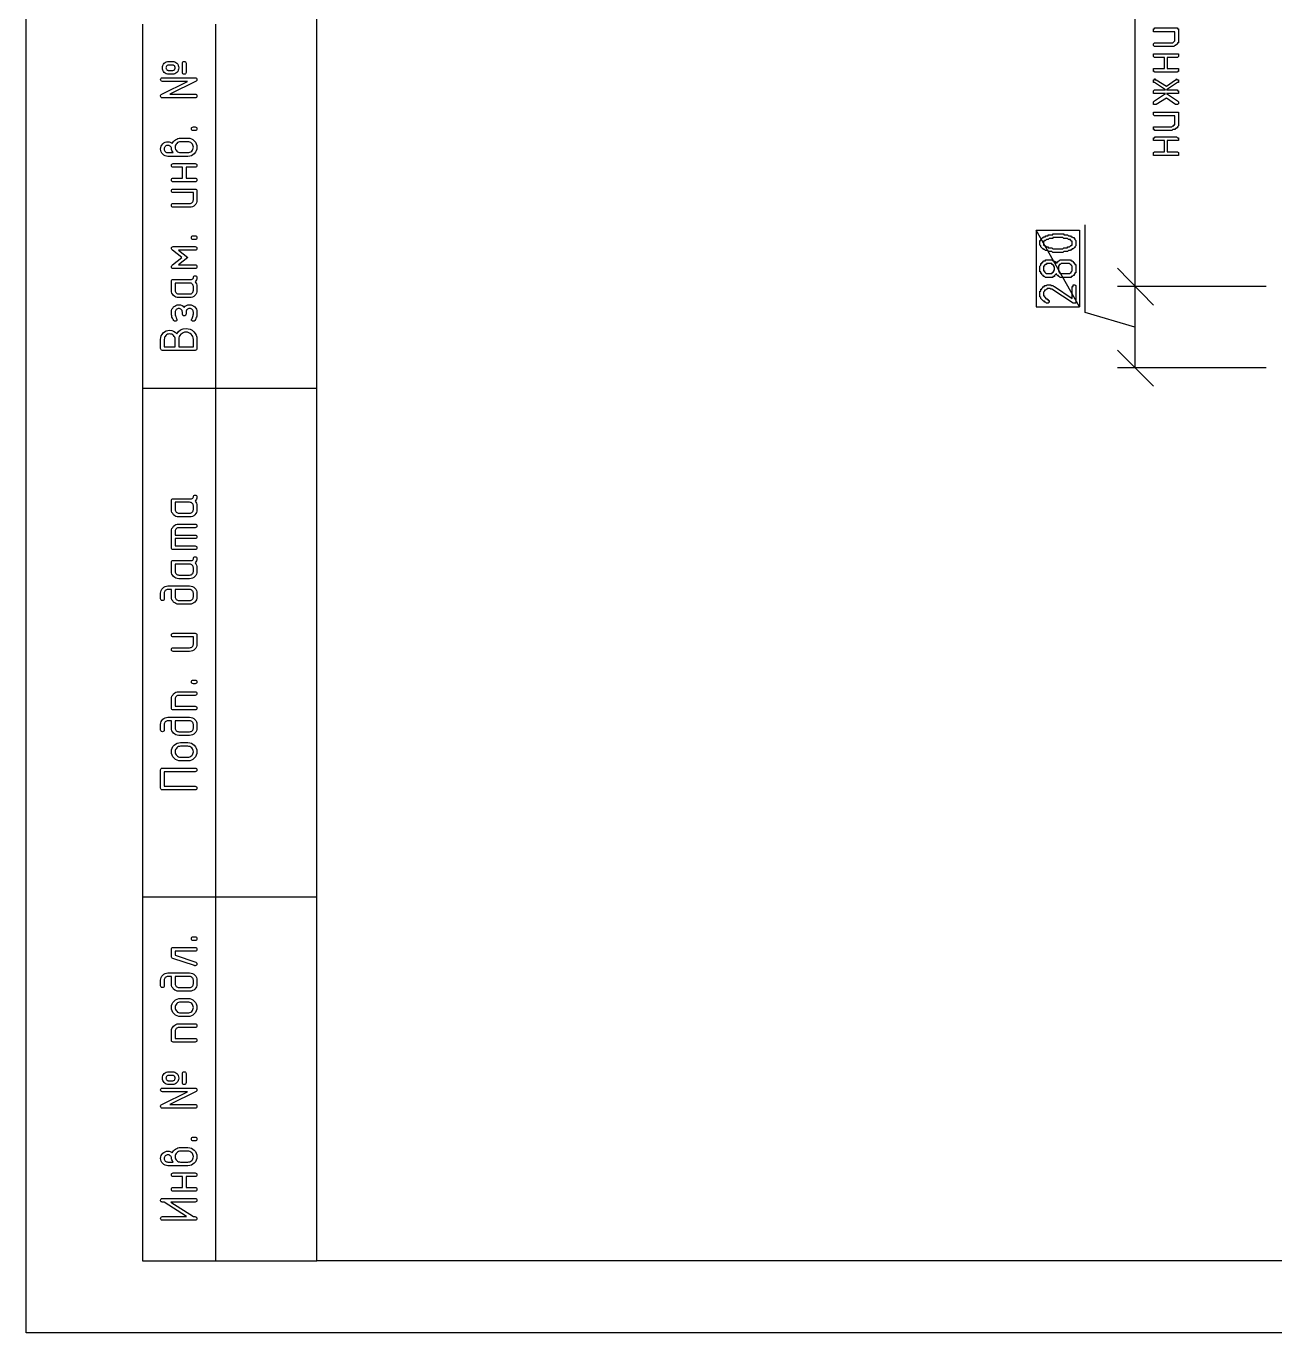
# Model space of a CAD drawing. Header units: millimetres. Extents: x 1 to 1188, y 1 to 840.
# Drawn here: x 0.8 to 86.7, y 0.7 to 90.6 of the extents above; entities that cross this region are included whole.
import ezdxf

# ---------------------------------------------------------------- set-up
doc = ezdxf.new("R2010")
doc.units = ezdxf.units.MM
doc.layers.add('GEOMETRY', color=7, linetype='Continuous')
doc.layers.add('TEXT_OUTLINE', color=7, linetype='Continuous')

msp = doc.modelspace()

# ---------------------------------------------------------------- linework, layer by layer
at = {"layer": 'GEOMETRY'}
for points in [[(1188.156, 0.706), (0.832, 0.706), (0.832, 840.048)], [(77.096, 127.706), (77.096, 72.652)], [(8.833, 90.685), (8.833, 5.658), (20.835, 5.658)], [(13.851, 90.685), (13.851, 5.658)], [(10.64, 88.129), (10.893, 88.129)], [(10.893, 87.881), (10.64, 87.881)], [(10.64, 87.506), (10.893, 87.506)], [(10.893, 87.252), (10.64, 87.252)], [(11.577, 87.379), (11.577, 88.002)], [(11.83, 88.002), (11.83, 87.379)], [(10.155, 85.869), (11.935, 86.756), (10.204, 86.756)], [(10.204, 87.004), (12.453, 87.004)], [(12.519, 86.767), (10.722, 85.88), (12.453, 85.88)], [(12.453, 85.626), (10.204, 85.626)], [(12.332, 83.63), (12.453, 83.63)], [(11.456, 82.856), (11.957, 82.856)], [(12.453, 83.377), (12.332, 83.377)], [(10.579, 81.858), (10.954, 81.858)], [(11.957, 82.608), (11.456, 82.608)], [(11.456, 81.858), (11.957, 81.858)], [(11.957, 81.605), (10.579, 81.605)], [(10.954, 81.107), (12.453, 81.107)], [(10.954, 80.109), (11.577, 80.109), (11.577, 80.859), (10.954, 80.859)], [(12.453, 80.859), (11.83, 80.859), (11.83, 80.109)], [(11.83, 80.109), (12.453, 80.109)], [(12.453, 79.855), (10.954, 79.855)], [(10.954, 79.357), (12.453, 79.357)], [(12.332, 78.608), (12.332, 79.109), (10.954, 79.109)], [(12.58, 79.236), (12.58, 78.608)], [(10.954, 78.36), (12.078, 78.36)], [(12.078, 78.106), (10.954, 78.106)], [(77.096, 69.857), (73.667, 70.873), (73.667, 76.906)], [(12.332, 76.137), (12.453, 76.137)], [(12.453, 75.884), (12.332, 75.884)], [(10.91, 74.145), (11.549, 74.647), (10.91, 75.143)], [(10.954, 75.396), (12.453, 75.396)], [(12.453, 75.143), (11.312, 75.143), (11.957, 74.647)], [(11.957, 74.647), (11.312, 74.145), (12.453, 74.145)], [(12.453, 73.892), (10.954, 73.892)], [(75.89, 73.921), (78.366, 71.381)], [(78.366, 71.381), (75.89, 73.921)], [(10.827, 72.392), (10.827, 73.02)], [(10.954, 73.141), (12.205, 73.141)], [(11.081, 72.893), (11.081, 72.392)], [(12.078, 72.893), (11.081, 72.893)], [(11.329, 72.144), (12.078, 72.144)], [(12.078, 71.89), (11.329, 71.89)], [(12.332, 72.392), (12.332, 72.645)], [(12.58, 72.645), (12.58, 72.392)], [(86.114, 72.652), (75.89, 72.652)], [(86.114, 72.652), (75.89, 72.652)], [(77.096, 72.652), (77.096, 67.064)], [(10.827, 70.767), (10.827, 70.893)], [(11.081, 70.893), (11.081, 70.767)], [(11.577, 70.805), (11.577, 70.844), (11.577, 70.882)], [(11.83, 70.926), (11.83, 70.767)], [(12.332, 70.767), (12.332, 70.893)], [(12.58, 70.893), (12.58, 70.767)], [(10.078, 68.39), (10.078, 69.019)], [(10.331, 68.517), (11.081, 68.517), (11.081, 69.019)], [(10.331, 69.019), (10.331, 68.517)], [(11.329, 68.517), (12.332, 68.517), (12.332, 69.019)], [(11.329, 69.019), (11.329, 68.517)], [(12.58, 69.019), (12.58, 68.39)], [(12.453, 68.264), (10.204, 68.264)], [(75.89, 68.269), (78.366, 65.793)], [(86.114, 67.064), (75.89, 67.064)], [(8.833, 65.666), (20.835, 65.666)], [(10.827, 57.315), (10.827, 57.943)], [(10.954, 58.064), (12.205, 58.064)], [(11.081, 57.816), (11.081, 57.315)], [(12.078, 57.816), (11.081, 57.816)], [(12.332, 57.315), (12.332, 57.568)], [(12.58, 57.568), (12.58, 57.315)], [(11.329, 57.067), (12.078, 57.067)], [(12.078, 56.813), (11.329, 56.813)], [(10.827, 54.69), (10.827, 55.815)], [(11.081, 55.815), (11.081, 55.567), (12.453, 55.567)], [(11.329, 56.316), (12.453, 56.316)], [(12.453, 56.068), (11.329, 56.068)], [(12.453, 55.319), (11.081, 55.319), (11.081, 54.817), (12.453, 54.817)], [(12.453, 54.564), (10.954, 54.564)], [(10.827, 53.064), (10.827, 53.692)], [(10.954, 53.813), (12.205, 53.813)], [(11.081, 53.565), (11.081, 53.064)], [(12.078, 53.565), (11.081, 53.565)], [(12.332, 53.064), (12.332, 53.317)], [(12.58, 53.317), (12.58, 53.064)], [(11.329, 52.816), (12.078, 52.816)], [(12.078, 52.562), (11.329, 52.562)], [(10.078, 51.188), (10.078, 51.568)], [(10.331, 51.568), (10.331, 51.188)], [(10.579, 52.064), (12.078, 52.064)], [(10.827, 51.315), (10.827, 51.816), (10.579, 51.816)], [(12.078, 51.816), (11.081, 51.816), (11.081, 51.315)], [(12.332, 51.315), (12.332, 51.568)], [(12.58, 51.568), (12.58, 51.315)], [(11.329, 51.066), (12.078, 51.066)], [(12.078, 50.813), (11.329, 50.813)], [(10.954, 48.814), (12.453, 48.814)], [(12.332, 48.064), (12.332, 48.566), (10.954, 48.566)], [(12.58, 48.693), (12.58, 48.064)], [(10.954, 47.816), (12.078, 47.816)], [(12.078, 47.563), (10.954, 47.563)], [(12.332, 45.594), (12.453, 45.594)], [(12.453, 45.34), (12.332, 45.34)], [(10.827, 43.664), (10.827, 44.293)], [(11.081, 44.293), (11.081, 43.791), (12.453, 43.791)], [(11.329, 44.789), (12.453, 44.789)], [(12.453, 44.541), (11.329, 44.541)], [(12.453, 43.538), (10.954, 43.538)], [(10.078, 42.163), (10.078, 42.543)], [(10.331, 42.543), (10.331, 42.163)], [(10.579, 43.04), (12.078, 43.04)], [(10.827, 42.29), (10.827, 42.791), (10.579, 42.791)], [(12.078, 42.791), (11.081, 42.791), (11.081, 42.29)], [(12.332, 42.29), (12.332, 42.543)], [(12.58, 42.543), (12.58, 42.29)], [(11.329, 42.042), (12.078, 42.042)], [(12.078, 41.788), (11.329, 41.788)], [(11.456, 41.29), (11.957, 41.29)], [(11.957, 41.042), (11.456, 41.042)], [(10.204, 39.542), (12.453, 39.542)], [(11.456, 40.293), (11.957, 40.293)], [(11.957, 40.039), (11.456, 40.039)], [(10.078, 38.164), (10.078, 39.416)], [(12.453, 39.289), (10.331, 39.289), (10.331, 38.291), (12.453, 38.291)], [(12.453, 38.038), (10.204, 38.038)], [(8.833, 30.678), (20.835, 30.678)], [(12.332, 27.941), (12.453, 27.941)], [(10.827, 26.578), (10.827, 27.08)], [(10.954, 27.201), (12.453, 27.201)], [(12.453, 27.687), (12.332, 27.687)], [(12.415, 25.955), (10.932, 26.452)], [(12.453, 26.953), (11.081, 26.953), (11.081, 26.666), (12.497, 26.192)], [(10.579, 25.452), (12.078, 25.452)], [(10.827, 24.702), (10.827, 25.204), (10.579, 25.204)], [(12.078, 25.204), (11.081, 25.204), (11.081, 24.702)], [(10.078, 24.575), (10.078, 24.956)], [(10.331, 24.956), (10.331, 24.575)], [(11.329, 24.454), (12.078, 24.454)], [(12.332, 24.702), (12.332, 24.956)], [(12.58, 24.956), (12.58, 24.702)], [(12.078, 24.201), (11.329, 24.201)], [(11.456, 23.703), (11.957, 23.703)], [(11.957, 23.455), (11.456, 23.455)], [(11.456, 22.705), (11.957, 22.705)], [(11.329, 21.953), (12.453, 21.953)], [(12.453, 21.705), (11.329, 21.705)], [(11.957, 22.451), (11.456, 22.451)], [(10.827, 20.829), (10.827, 21.457)], [(12.453, 20.702), (10.954, 20.702)], [(11.081, 21.457), (11.081, 20.956), (12.453, 20.956)], [(10.64, 18.66), (10.893, 18.66)], [(10.893, 18.412), (10.64, 18.412)], [(10.64, 18.037), (10.893, 18.037)], [(11.577, 17.91), (11.577, 18.533)], [(11.83, 18.533), (11.83, 17.91)], [(10.155, 16.4), (11.935, 17.287), (10.204, 17.287)], [(10.204, 17.535), (12.453, 17.535)], [(10.893, 17.783), (10.64, 17.783)], [(12.519, 17.298), (10.722, 16.411), (12.453, 16.411)], [(12.453, 16.157), (10.204, 16.157)], [(12.332, 14.161), (12.453, 14.161)], [(12.453, 13.908), (12.332, 13.908)], [(11.456, 13.449), (11.957, 13.449)], [(11.957, 13.2), (11.456, 13.2)], [(10.579, 12.451), (10.954, 12.451)], [(11.957, 12.197), (10.579, 12.197)], [(10.954, 11.699), (12.453, 11.699)], [(11.456, 12.451), (11.957, 12.451)], [(10.954, 10.702), (11.577, 10.702), (11.577, 11.451), (10.954, 11.451)], [(12.453, 11.451), (11.83, 11.451), (11.83, 10.702)], [(10.204, 9.951), (12.453, 9.951)], [(12.453, 10.448), (10.954, 10.448)], [(11.83, 10.702), (12.453, 10.702)], [(10.204, 8.7), (11.869, 8.7), (10.331, 9.698)], [(12.453, 9.698), (10.789, 9.698), (12.332, 8.7)], [(12.453, 8.447), (10.204, 8.447)]]:
    msp.add_lwpolyline(points, dxfattribs=at)
for points in [[(1184.79, 5.658), (20.835, 5.658), (20.835, 836.683), (1184.79, 836.683)], [(78.493, 90.431), (80.017, 90.431), (80.017, 90.368), (80.081, 90.368), (80.081, 89.415), (80.017, 89.415), (80.017, 89.352), (79.89, 89.225), (79.827, 89.225), (79.764, 89.16), (78.43, 89.16), (78.366, 89.225), (78.366, 89.352), (78.43, 89.415), (79.7, 89.415), (79.827, 89.542), (79.827, 90.177), (78.366, 90.177), (78.366, 90.368), (78.43, 90.368), (78.43, 90.431)], [(79.319, 87.638), (80.081, 87.638), (80.081, 87.446), (80.017, 87.446), (80.017, 87.383), (78.43, 87.383), (78.43, 87.446), (78.366, 87.446), (78.366, 87.638), (79.128, 87.638), (79.128, 88.398), (78.43, 88.398), (78.366, 88.463), (78.366, 88.653), (80.081, 88.653), (80.081, 88.463), (80.017, 88.398), (79.319, 88.398)], [(79.255, 85.922), (80.017, 85.415), (80.081, 85.352), (80.081, 85.223), (80.017, 85.16), (79.89, 85.16), (79.255, 85.605), (78.556, 85.16), (78.366, 85.16), (78.366, 85.352), (78.43, 85.415), (79.192, 85.922), (78.366, 85.922), (78.366, 86.114), (78.43, 86.177), (79.192, 86.177), (78.43, 86.684), (78.366, 86.684), (78.366, 86.876), (78.43, 86.876), (78.43, 86.939), (78.493, 86.939), (78.493, 86.876), (78.556, 86.876), (79.255, 86.431), (79.89, 86.876), (79.954, 86.876), (79.954, 86.939), (80.017, 86.876), (80.081, 86.876), (80.081, 86.684), (80.017, 86.684), (79.255, 86.177), (80.017, 86.177), (80.017, 86.114), (80.081, 86.114), (80.081, 85.922)], [(78.493, 84.653), (80.081, 84.653), (80.081, 83.701), (80.017, 83.636), (80.017, 83.573), (79.954, 83.573), (79.954, 83.509), (79.89, 83.509), (79.827, 83.446), (79.7, 83.446), (79.635, 83.382), (78.43, 83.382), (78.43, 83.446), (78.366, 83.446), (78.366, 83.636), (79.635, 83.636), (79.7, 83.701), (79.764, 83.701), (79.764, 83.764), (79.827, 83.764), (79.827, 84.398), (78.43, 84.398), (78.366, 84.463), (78.366, 84.653)], [(79.319, 81.922), (80.017, 81.922), (80.081, 81.858), (80.081, 81.668), (78.366, 81.668), (78.366, 81.858), (78.43, 81.922), (79.128, 81.922), (79.128, 82.684), (78.366, 82.684), (78.366, 82.875), (78.43, 82.875), (78.493, 82.939), (79.954, 82.939), (80.017, 82.875), (80.081, 82.875), (80.081, 82.684), (79.319, 82.684)], [(70.302, 71.254), (73.285, 71.254), (70.302, 76.525)], [(73.285, 71.254), (70.302, 76.525), (73.285, 76.525)], [(71.826, 76.27), (72.206, 76.27), (72.206, 76.207), (72.46, 76.207), (72.523, 76.144), (72.652, 76.144), (72.715, 76.08), (72.778, 76.08), (72.842, 76.017), (72.905, 76.017), (72.905, 75.953), (72.969, 75.953), (72.969, 75.89), (73.032, 75.827), (73.032, 75.445), (72.969, 75.381), (72.969, 75.318), (72.905, 75.318), (72.842, 75.255), (72.778, 75.255), (72.778, 75.191), (72.715, 75.191), (72.652, 75.128), (72.523, 75.128), (72.46, 75.064), (72.206, 75.064), (72.143, 75.001), (71.444, 75.001), (71.381, 75.064), (71.127, 75.064), (71.127, 75.128), (70.936, 75.128), (70.873, 75.191), (70.809, 75.191), (70.809, 75.255), (70.746, 75.255), (70.619, 75.381), (70.619, 75.445), (70.556, 75.508), (70.556, 75.827), (70.619, 75.827), (70.619, 75.89), (70.746, 76.017), (70.809, 76.017), (70.809, 76.08), (70.936, 76.08), (70.936, 76.144), (71.127, 76.144), (71.127, 76.207), (71.444, 76.207), (71.444, 76.27)], [(71.826, 76.017), (71.444, 76.017), (71.444, 75.953), (71.191, 75.953), (71.127, 75.89), (71.001, 75.89), (70.936, 75.827), (70.873, 75.827), (70.873, 75.763), (70.809, 75.763), (70.809, 75.508), (70.873, 75.508), (70.873, 75.445), (70.936, 75.445), (71.001, 75.381), (71.127, 75.381), (71.127, 75.318), (71.381, 75.318), (71.444, 75.255), (72.143, 75.255), (72.206, 75.318), (72.46, 75.318), (72.46, 75.381), (72.588, 75.381), (72.652, 75.445), (72.715, 75.445), (72.715, 75.508), (72.778, 75.508), (72.778, 75.763), (72.715, 75.763), (72.715, 75.827), (72.652, 75.827), (72.652, 75.89), (72.523, 75.89), (72.46, 75.953), (72.206, 75.953), (72.143, 76.017)], [(73.032, 73.857), (73.032, 73.604), (72.969, 73.604), (72.969, 73.54), (72.905, 73.477), (72.905, 73.414), (72.842, 73.414), (72.778, 73.35), (72.715, 73.35), (72.715, 73.285), (71.953, 73.285), (71.889, 73.35), (71.826, 73.35), (71.826, 73.414), (71.763, 73.414), (71.698, 73.477), (71.698, 73.54), (71.571, 73.414), (71.571, 73.35), (71.444, 73.35), (71.444, 73.285), (70.936, 73.285), (70.873, 73.35), (70.809, 73.35), (70.809, 73.414), (70.746, 73.414), (70.682, 73.477), (70.682, 73.54), (70.619, 73.54), (70.619, 73.667), (70.556, 73.667), (70.556, 74.048), (70.619, 74.111), (70.619, 74.239), (70.682, 74.239), (70.682, 74.302), (70.746, 74.302), (70.746, 74.366), (70.809, 74.366), (70.809, 74.429), (70.936, 74.429), (70.936, 74.493), (71.381, 74.493), (71.444, 74.429), (71.508, 74.429), (71.571, 74.366), (71.635, 74.366), (71.635, 74.302), (71.698, 74.302), (71.698, 74.239), (71.698, 74.302), (71.763, 74.302), (71.763, 74.366), (71.826, 74.366), (71.826, 74.429), (71.889, 74.429), (71.953, 74.493), (72.652, 74.493), (72.715, 74.429), (72.778, 74.429), (72.842, 74.366), (72.842, 74.302), (72.905, 74.302), (72.905, 74.239), (72.969, 74.239), (72.969, 74.176), (73.032, 74.176)], [(71.571, 73.857), (71.571, 73.984), (71.508, 74.048), (71.508, 74.111), (71.444, 74.111), (71.444, 74.176), (71.381, 74.176), (71.381, 74.239), (71.001, 74.239), (71.001, 74.176), (70.936, 74.176), (70.873, 74.111), (70.873, 74.048), (70.809, 74.048), (70.809, 73.731), (70.873, 73.731), (70.873, 73.667), (70.936, 73.604), (71.001, 73.54), (71.381, 73.54), (71.381, 73.604), (71.444, 73.604), (71.444, 73.667), (71.508, 73.667), (71.508, 73.731), (71.571, 73.794)], [(72.778, 73.857), (72.778, 74.048), (72.715, 74.111), (72.715, 74.176), (72.652, 74.176), (72.588, 74.239), (72.016, 74.239), (71.953, 74.176), (71.889, 74.176), (71.889, 74.111), (71.826, 74.048), (71.826, 73.731), (71.889, 73.667), (71.889, 73.604), (71.953, 73.604), (71.953, 73.54), (72.588, 73.54), (72.652, 73.604), (72.715, 73.604), (72.715, 73.667), (72.778, 73.731)], [(70.556, 72.143), (70.556, 72.333), (70.619, 72.333), (70.619, 72.46), (70.682, 72.46), (70.682, 72.523), (70.746, 72.588), (70.809, 72.652), (70.873, 72.652), (70.873, 72.715), (71.001, 72.715), (71.064, 72.778), (71.318, 72.778), (71.318, 72.715), (71.444, 72.715), (71.508, 72.652), (71.571, 72.652), (72.778, 71.826), (72.778, 72.652), (72.842, 72.652), (72.842, 72.778), (72.969, 72.778), (73.032, 72.715), (73.032, 71.508), (72.842, 71.508), (71.381, 72.46), (71.318, 72.46), (71.254, 72.523), (71.064, 72.523), (71.064, 72.46), (71.001, 72.46), (70.936, 72.397), (70.873, 72.397), (70.873, 72.333), (70.809, 72.27), (70.809, 72.016), (70.873, 72.016), (70.873, 71.953), (70.936, 71.889), (70.936, 71.826), (71.001, 71.826), (71.064, 71.763), (71.127, 71.763), (71.127, 71.698), (71.191, 71.698), (71.191, 71.571), (71.127, 71.508), (71.001, 71.508), (70.936, 71.571), (70.873, 71.571), (70.873, 71.635), (70.809, 71.635), (70.746, 71.698), (70.682, 71.763), (70.619, 71.826), (70.619, 71.889), (70.556, 71.953)]]:
    msp.add_lwpolyline(points, close=True, dxfattribs=at)
at = {"layer": 'TEXT_OUTLINE'}
for points in [[(10.331, 88.002), (10.398, 88.057), (10.472, 88.097), (10.552, 88.121), (10.64, 88.129)], [(10.893, 88.129), (10.981, 88.121), (11.062, 88.097), (11.135, 88.057), (11.202, 88.002)], [(11.577, 88.002), (11.585, 88.057), (11.609, 88.097), (11.648, 88.121), (11.704, 88.129)], [(11.704, 88.129), (11.759, 88.121), (11.799, 88.097), (11.823, 88.057), (11.83, 88.002)], [(10.204, 87.693), (10.212, 87.781), (10.236, 87.861), (10.276, 87.935), (10.331, 88.002)], [(10.331, 87.379), (10.276, 87.448), (10.236, 87.524), (10.212, 87.605), (10.204, 87.693)], [(10.64, 87.252), (10.552, 87.26), (10.472, 87.284), (10.398, 87.323), (10.331, 87.379)], [(10.507, 87.826), (10.484, 87.796), (10.466, 87.765), (10.456, 87.73), (10.452, 87.693)], [(10.452, 87.693), (10.456, 87.656), (10.466, 87.621), (10.484, 87.589), (10.507, 87.561)], [(10.64, 87.881), (10.603, 87.877), (10.568, 87.867), (10.537, 87.849), (10.507, 87.826)], [(10.507, 87.561), (10.537, 87.537), (10.568, 87.519), (10.603, 87.509), (10.64, 87.506)], [(11.026, 87.826), (10.997, 87.849), (10.966, 87.867), (10.931, 87.877), (10.893, 87.881)], [(10.893, 87.506), (10.931, 87.509), (10.966, 87.519), (10.997, 87.537), (11.026, 87.561)], [(11.202, 87.379), (11.135, 87.323), (11.062, 87.284), (10.981, 87.26), (10.893, 87.252)], [(11.081, 87.693), (11.077, 87.73), (11.067, 87.765), (11.05, 87.796), (11.026, 87.826)], [(11.026, 87.561), (11.05, 87.589), (11.067, 87.621), (11.077, 87.656), (11.081, 87.693)], [(11.202, 88.002), (11.258, 87.935), (11.297, 87.861), (11.321, 87.781), (11.329, 87.693)], [(11.329, 87.693), (11.321, 87.605), (11.297, 87.524), (11.258, 87.448), (11.202, 87.379)], [(11.704, 87.252), (11.648, 87.26), (11.609, 87.284), (11.585, 87.323), (11.577, 87.379)], [(11.83, 87.379), (11.823, 87.323), (11.799, 87.284), (11.759, 87.26), (11.704, 87.252)], [(10.078, 86.877), (10.086, 86.933), (10.109, 86.972), (10.149, 86.996), (10.204, 87.004)], [(10.204, 86.756), (10.149, 86.764), (10.109, 86.786), (10.086, 86.824), (10.078, 86.877)], [(12.453, 87.004), (12.509, 86.996), (12.549, 86.972), (12.572, 86.933), (12.58, 86.877)], [(12.58, 86.877), (12.576, 86.841), (12.565, 86.811), (12.546, 86.786), (12.519, 86.767)], [(10.078, 85.753), (10.082, 85.791), (10.097, 85.823), (10.121, 85.849), (10.155, 85.869)], [(10.204, 85.626), (10.149, 85.634), (10.109, 85.658), (10.086, 85.697), (10.078, 85.753)], [(12.453, 85.88), (12.509, 85.872), (12.549, 85.848), (12.572, 85.808), (12.58, 85.753)], [(12.58, 85.753), (12.572, 85.697), (12.549, 85.658), (12.509, 85.634), (12.453, 85.626)], [(12.205, 83.503), (12.213, 83.559), (12.237, 83.598), (12.277, 83.622), (12.332, 83.63)], [(12.453, 83.63), (12.509, 83.622), (12.549, 83.598), (12.572, 83.559), (12.58, 83.503)], [(10.882, 82.481), (10.924, 82.562), (10.976, 82.634), (11.04, 82.697), (11.114, 82.751)], [(11.114, 82.751), (11.193, 82.797), (11.277, 82.829), (11.364, 82.849), (11.456, 82.856)], [(11.957, 82.856), (12.082, 82.845), (12.197, 82.81), (12.303, 82.754), (12.398, 82.674)], [(12.332, 83.377), (12.277, 83.384), (12.237, 83.408), (12.213, 83.448), (12.205, 83.503)], [(12.398, 82.674), (12.478, 82.578), (12.535, 82.473), (12.569, 82.358), (12.58, 82.233)], [(12.58, 83.503), (12.572, 83.448), (12.549, 83.408), (12.509, 83.384), (12.453, 83.377)], [(10.078, 82.106), (10.087, 82.207), (10.115, 82.299), (10.161, 82.383), (10.226, 82.459)], [(10.226, 81.748), (10.161, 81.826), (10.115, 81.912), (10.087, 82.005), (10.078, 82.106)], [(10.226, 82.459), (10.303, 82.524), (10.387, 82.571), (10.479, 82.599), (10.579, 82.608)], [(10.403, 82.283), (10.372, 82.244), (10.349, 82.202), (10.336, 82.156), (10.331, 82.106)], [(10.331, 82.106), (10.336, 82.056), (10.349, 82.009), (10.372, 81.967), (10.403, 81.93)], [(10.579, 82.36), (10.529, 82.355), (10.483, 82.34), (10.441, 82.316), (10.403, 82.283)], [(10.403, 81.93), (10.441, 81.898), (10.483, 81.876), (10.529, 81.863), (10.579, 81.858)], [(10.579, 82.608), (10.669, 82.6), (10.749, 82.576), (10.82, 82.536), (10.882, 82.481)], [(10.745, 82.294), (10.703, 82.323), (10.662, 82.343), (10.62, 82.356), (10.579, 82.36)], [(10.827, 82.15), (10.822, 82.188), (10.807, 82.225), (10.781, 82.26), (10.745, 82.294)], [(10.954, 81.858), (10.899, 81.936), (10.859, 82.011), (10.835, 82.082), (10.827, 82.15)], [(11.191, 82.498), (11.143, 82.439), (11.108, 82.376), (11.088, 82.307), (11.081, 82.233)], [(11.081, 82.233), (11.088, 82.156), (11.108, 82.085), (11.143, 82.021), (11.191, 81.963)], [(11.456, 82.608), (11.382, 82.601), (11.313, 82.58), (11.249, 82.546), (11.191, 82.498)], [(11.191, 81.963), (11.249, 81.917), (11.313, 81.884), (11.382, 81.865), (11.456, 81.858)], [(12.222, 82.498), (12.164, 82.546), (12.101, 82.58), (12.032, 82.601), (11.957, 82.608)], [(11.957, 81.858), (12.032, 81.865), (12.101, 81.884), (12.164, 81.917), (12.222, 81.963)], [(12.398, 81.787), (12.303, 81.707), (12.197, 81.65), (12.082, 81.616), (11.957, 81.605)], [(12.332, 82.233), (12.325, 82.307), (12.305, 82.376), (12.27, 82.439), (12.222, 82.498)], [(12.222, 81.963), (12.27, 82.021), (12.305, 82.085), (12.325, 82.156), (12.332, 82.233)], [(12.58, 82.233), (12.569, 82.106), (12.535, 81.989), (12.478, 81.883), (12.398, 81.787)], [(10.579, 81.605), (10.479, 81.613), (10.387, 81.64), (10.303, 81.685), (10.226, 81.748)], [(10.827, 80.985), (10.835, 81.038), (10.859, 81.076), (10.899, 81.099), (10.954, 81.107)], [(10.954, 80.859), (10.899, 80.866), (10.859, 80.89), (10.835, 80.93), (10.827, 80.985)], [(12.453, 81.107), (12.509, 81.099), (12.549, 81.076), (12.572, 81.038), (12.58, 80.985)], [(12.58, 80.985), (12.572, 80.93), (12.549, 80.89), (12.509, 80.866), (12.453, 80.859)], [(10.827, 79.982), (10.835, 80.037), (10.859, 80.077), (10.899, 80.101), (10.954, 80.109)], [(10.954, 79.855), (10.899, 79.863), (10.859, 79.887), (10.835, 79.926), (10.827, 79.982)], [(12.453, 80.109), (12.509, 80.101), (12.549, 80.077), (12.572, 80.037), (12.58, 79.982)], [(12.58, 79.982), (12.572, 79.926), (12.549, 79.887), (12.509, 79.863), (12.453, 79.855)], [(10.827, 79.236), (10.835, 79.289), (10.859, 79.327), (10.899, 79.35), (10.954, 79.357)], [(10.954, 79.109), (10.899, 79.117), (10.859, 79.141), (10.835, 79.18), (10.827, 79.236)], [(12.453, 79.357), (12.509, 79.35), (12.549, 79.327), (12.572, 79.289), (12.58, 79.236)], [(10.827, 78.233), (10.835, 78.288), (10.859, 78.328), (10.899, 78.352), (10.954, 78.36)], [(10.954, 78.106), (10.899, 78.114), (10.859, 78.137), (10.835, 78.177), (10.827, 78.233)], [(12.078, 78.36), (12.129, 78.364), (12.177, 78.377), (12.22, 78.4), (12.26, 78.431)], [(12.437, 78.249), (12.359, 78.186), (12.273, 78.142), (12.18, 78.115), (12.078, 78.106)], [(12.26, 78.431), (12.292, 78.471), (12.314, 78.514), (12.328, 78.559), (12.332, 78.608)], [(12.58, 78.608), (12.571, 78.506), (12.545, 78.413), (12.5, 78.327), (12.437, 78.249)], [(12.205, 76.01), (12.213, 76.066), (12.237, 76.105), (12.277, 76.129), (12.332, 76.137)], [(12.332, 75.884), (12.277, 75.891), (12.237, 75.915), (12.213, 75.955), (12.205, 76.01)], [(12.453, 76.137), (12.509, 76.129), (12.549, 76.105), (12.572, 76.066), (12.58, 76.01)], [(12.58, 76.01), (12.572, 75.955), (12.549, 75.915), (12.509, 75.891), (12.453, 75.884)], [(10.827, 75.27), (10.835, 75.325), (10.859, 75.364), (10.899, 75.388), (10.954, 75.396)], [(10.91, 75.143), (10.874, 75.175), (10.848, 75.207), (10.832, 75.239), (10.827, 75.27)], [(12.453, 75.396), (12.509, 75.388), (12.549, 75.364), (12.572, 75.325), (12.58, 75.27)], [(12.58, 75.27), (12.572, 75.214), (12.549, 75.174), (12.509, 75.151), (12.453, 75.143)], [(10.827, 74.018), (10.832, 74.049), (10.848, 74.08), (10.874, 74.112), (10.91, 74.145)], [(10.954, 73.892), (10.899, 73.899), (10.859, 73.923), (10.835, 73.962), (10.827, 74.018)], [(12.453, 74.145), (12.509, 74.137), (12.549, 74.113), (12.572, 74.074), (12.58, 74.018)], [(12.58, 74.018), (12.572, 73.962), (12.549, 73.923), (12.509, 73.899), (12.453, 73.892)], [(10.827, 73.02), (10.835, 73.073), (10.859, 73.111), (10.899, 73.134), (10.954, 73.141)], [(12.26, 72.816), (12.22, 72.85), (12.177, 72.874), (12.129, 72.888), (12.078, 72.893)], [(12.205, 73.141), (12.261, 73.149), (12.301, 73.173), (12.324, 73.212), (12.332, 73.268)], [(12.332, 72.645), (12.328, 72.693), (12.314, 72.737), (12.292, 72.778), (12.26, 72.816)], [(12.332, 73.268), (12.34, 73.323), (12.363, 73.363), (12.401, 73.387), (12.453, 73.395)], [(12.58, 73.268), (12.572, 73.184), (12.547, 73.108), (12.506, 73.04), (12.448, 72.982)], [(12.448, 72.982), (12.506, 72.909), (12.547, 72.828), (12.572, 72.741), (12.58, 72.645)], [(12.453, 73.395), (12.509, 73.387), (12.549, 73.363), (12.572, 73.323), (12.58, 73.268)], [(10.976, 72.033), (10.911, 72.112), (10.864, 72.197), (10.836, 72.29), (10.827, 72.392)], [(11.329, 71.89), (11.229, 71.899), (11.136, 71.926), (11.052, 71.97), (10.976, 72.033)], [(11.081, 72.392), (11.085, 72.341), (11.099, 72.295), (11.121, 72.253), (11.152, 72.215)], [(11.152, 72.215), (11.191, 72.184), (11.233, 72.161), (11.279, 72.148), (11.329, 72.144)], [(12.078, 72.144), (12.129, 72.148), (12.177, 72.161), (12.22, 72.184), (12.26, 72.215)], [(12.437, 72.033), (12.359, 71.97), (12.273, 71.926), (12.18, 71.899), (12.078, 71.89)], [(12.26, 72.215), (12.292, 72.255), (12.314, 72.298), (12.328, 72.343), (12.332, 72.392)], [(12.58, 72.392), (12.571, 72.29), (12.545, 72.197), (12.5, 72.112), (12.437, 72.033)], [(10.827, 70.893), (10.836, 70.994), (10.864, 71.086), (10.911, 71.17), (10.976, 71.246)], [(10.976, 71.246), (11.052, 71.311), (11.136, 71.358), (11.229, 71.386), (11.329, 71.395)], [(11.152, 71.07), (11.121, 71.032), (11.099, 70.989), (11.085, 70.943), (11.081, 70.893)], [(11.329, 71.141), (11.279, 71.137), (11.233, 71.123), (11.191, 71.101), (11.152, 71.07)], [(11.329, 71.395), (11.454, 71.384), (11.558, 71.351), (11.641, 71.296), (11.704, 71.219)], [(11.505, 71.075), (11.468, 71.104), (11.426, 71.125), (11.379, 71.137), (11.329, 71.141)], [(11.577, 70.882), (11.572, 70.942), (11.559, 70.994), (11.537, 71.038), (11.505, 71.075)], [(11.704, 71.219), (11.769, 71.296), (11.853, 71.351), (11.956, 71.384), (12.078, 71.395)], [(11.897, 71.075), (11.872, 71.045), (11.853, 71.01), (11.839, 70.971), (11.83, 70.926)], [(12.078, 71.141), (12.024, 71.137), (11.975, 71.125), (11.933, 71.104), (11.897, 71.075)], [(12.078, 71.395), (12.18, 71.386), (12.273, 71.358), (12.359, 71.311), (12.437, 71.246)], [(12.26, 71.07), (12.22, 71.101), (12.177, 71.123), (12.129, 71.137), (12.078, 71.141)], [(12.332, 70.893), (12.328, 70.943), (12.314, 70.989), (12.292, 71.032), (12.26, 71.07)], [(12.437, 71.246), (12.5, 71.17), (12.545, 71.086), (12.571, 70.994), (12.58, 70.893)], [(10.893, 70.474), (10.864, 70.555), (10.844, 70.63), (10.831, 70.7), (10.827, 70.767)], [(11.075, 70.265), (11.027, 70.278), (10.98, 70.317), (10.936, 70.382), (10.893, 70.474)], [(11.163, 70.293), (11.139, 70.28), (11.117, 70.272), (11.095, 70.267), (11.075, 70.265)], [(11.081, 70.767), (11.085, 70.711), (11.097, 70.649), (11.118, 70.581), (11.147, 70.508)], [(11.147, 70.508), (11.174, 70.443), (11.193, 70.397), (11.204, 70.371), (11.208, 70.364)], [(11.208, 70.364), (11.205, 70.345), (11.197, 70.327), (11.183, 70.309), (11.163, 70.293)], [(11.615, 70.678), (11.599, 70.7), (11.587, 70.729), (11.579, 70.764), (11.577, 70.805)], [(11.704, 70.64), (11.68, 70.642), (11.657, 70.649), (11.636, 70.661), (11.615, 70.678)], [(11.792, 70.678), (11.774, 70.661), (11.753, 70.649), (11.73, 70.642), (11.704, 70.64)], [(11.83, 70.767), (11.826, 70.738), (11.818, 70.714), (11.807, 70.694), (11.792, 70.678)], [(12.205, 70.364), (12.209, 70.375), (12.222, 70.403), (12.242, 70.449), (12.271, 70.513)], [(12.249, 70.293), (12.23, 70.309), (12.216, 70.327), (12.208, 70.345), (12.205, 70.364)], [(12.338, 70.265), (12.316, 70.267), (12.294, 70.272), (12.272, 70.28), (12.249, 70.293)], [(12.271, 70.513), (12.298, 70.585), (12.317, 70.651), (12.328, 70.711), (12.332, 70.767)], [(12.514, 70.469), (12.476, 70.38), (12.435, 70.316), (12.388, 70.278), (12.338, 70.265)], [(12.58, 70.767), (12.576, 70.698), (12.564, 70.626), (12.543, 70.55), (12.514, 70.469)], [(10.078, 69.019), (10.089, 69.143), (10.123, 69.258), (10.18, 69.364), (10.259, 69.46)], [(10.259, 69.46), (10.356, 69.539), (10.462, 69.596), (10.579, 69.63), (10.706, 69.642)], [(10.441, 69.283), (10.393, 69.225), (10.359, 69.161), (10.338, 69.093), (10.331, 69.019)], [(10.706, 69.394), (10.63, 69.387), (10.56, 69.366), (10.497, 69.331), (10.441, 69.283)], [(10.706, 69.642), (10.848, 69.627), (10.976, 69.584), (11.091, 69.511), (11.191, 69.41)], [(10.971, 69.283), (10.913, 69.331), (10.85, 69.366), (10.781, 69.387), (10.706, 69.394)], [(11.081, 69.019), (11.074, 69.093), (11.054, 69.161), (11.019, 69.225), (10.971, 69.283)], [(11.191, 69.41), (11.312, 69.567), (11.459, 69.679), (11.631, 69.746), (11.83, 69.768)], [(11.478, 69.372), (11.413, 69.295), (11.366, 69.211), (11.338, 69.119), (11.329, 69.019)], [(11.83, 69.515), (11.73, 69.506), (11.638, 69.479), (11.554, 69.434), (11.478, 69.372)], [(11.83, 69.768), (11.98, 69.755), (12.118, 69.713), (12.244, 69.644), (12.36, 69.548)], [(12.189, 69.372), (12.111, 69.434), (12.025, 69.479), (11.932, 69.506), (11.83, 69.515)], [(12.332, 69.019), (12.323, 69.119), (12.297, 69.211), (12.252, 69.295), (12.189, 69.372)], [(12.36, 69.548), (12.456, 69.432), (12.525, 69.305), (12.566, 69.167), (12.58, 69.019)], [(10.204, 68.264), (10.149, 68.271), (10.109, 68.295), (10.086, 68.335), (10.078, 68.39)], [(12.58, 68.39), (12.572, 68.335), (12.549, 68.295), (12.509, 68.271), (12.453, 68.264)], [(10.827, 57.943), (10.835, 57.996), (10.859, 58.034), (10.899, 58.057), (10.954, 58.064)], [(12.26, 57.739), (12.22, 57.773), (12.177, 57.797), (12.129, 57.811), (12.078, 57.816)], [(12.205, 58.064), (12.261, 58.072), (12.301, 58.096), (12.324, 58.135), (12.332, 58.191)], [(12.332, 57.568), (12.328, 57.616), (12.314, 57.66), (12.292, 57.701), (12.26, 57.739)], [(12.332, 58.191), (12.34, 58.246), (12.363, 58.286), (12.401, 58.31), (12.453, 58.318)], [(12.58, 58.191), (12.572, 58.107), (12.547, 58.031), (12.506, 57.964), (12.448, 57.905)], [(12.448, 57.905), (12.506, 57.832), (12.547, 57.751), (12.572, 57.664), (12.58, 57.568)], [(12.453, 58.318), (12.509, 58.31), (12.549, 58.286), (12.572, 58.246), (12.58, 58.191)], [(10.976, 56.956), (10.911, 57.035), (10.864, 57.12), (10.836, 57.213), (10.827, 57.315)], [(11.329, 56.813), (11.229, 56.822), (11.136, 56.849), (11.052, 56.893), (10.976, 56.956)], [(11.081, 57.315), (11.085, 57.264), (11.099, 57.218), (11.121, 57.176), (11.152, 57.138)], [(11.152, 57.138), (11.191, 57.107), (11.233, 57.084), (11.279, 57.071), (11.329, 57.067)], [(12.078, 57.067), (12.129, 57.071), (12.177, 57.084), (12.22, 57.107), (12.26, 57.138)], [(12.437, 56.956), (12.359, 56.893), (12.273, 56.849), (12.18, 56.822), (12.078, 56.813)], [(12.26, 57.138), (12.292, 57.178), (12.314, 57.221), (12.328, 57.266), (12.332, 57.315)], [(12.58, 57.315), (12.571, 57.213), (12.545, 57.12), (12.5, 57.035), (12.437, 56.956)], [(10.827, 55.815), (10.836, 55.915), (10.864, 56.007), (10.911, 56.091), (10.976, 56.168)], [(10.976, 56.168), (11.052, 56.233), (11.136, 56.279), (11.229, 56.307), (11.329, 56.316)], [(11.152, 55.997), (11.121, 55.958), (11.099, 55.915), (11.085, 55.867), (11.081, 55.815)], [(11.329, 56.068), (11.279, 56.064), (11.233, 56.05), (11.191, 56.028), (11.152, 55.997)], [(12.453, 56.316), (12.509, 56.308), (12.549, 56.285), (12.572, 56.245), (12.58, 56.19)], [(12.58, 56.19), (12.572, 56.136), (12.549, 56.099), (12.509, 56.076), (12.453, 56.068)], [(12.453, 55.567), (12.509, 55.559), (12.549, 55.535), (12.572, 55.495), (12.58, 55.44)], [(12.58, 55.44), (12.572, 55.387), (12.549, 55.349), (12.509, 55.326), (12.453, 55.319)], [(12.453, 54.817), (12.509, 54.809), (12.549, 54.785), (12.572, 54.746), (12.58, 54.69)], [(10.954, 54.564), (10.899, 54.571), (10.859, 54.595), (10.835, 54.634), (10.827, 54.69)], [(12.205, 53.813), (12.261, 53.821), (12.301, 53.845), (12.324, 53.884), (12.332, 53.94)], [(12.332, 53.94), (12.34, 53.995), (12.363, 54.035), (12.401, 54.059), (12.453, 54.067)], [(12.58, 53.94), (12.572, 53.856), (12.547, 53.78), (12.506, 53.713), (12.448, 53.654)], [(12.58, 54.69), (12.572, 54.634), (12.549, 54.595), (12.509, 54.571), (12.453, 54.564)], [(12.453, 54.067), (12.509, 54.059), (12.549, 54.035), (12.572, 53.995), (12.58, 53.94)], [(10.827, 53.692), (10.835, 53.745), (10.859, 53.783), (10.899, 53.806), (10.954, 53.813)], [(10.976, 52.705), (10.911, 52.784), (10.864, 52.869), (10.836, 52.962), (10.827, 53.064)], [(11.081, 53.064), (11.085, 53.013), (11.099, 52.967), (11.121, 52.925), (11.152, 52.887)], [(12.26, 53.488), (12.22, 53.522), (12.177, 53.546), (12.129, 53.56), (12.078, 53.565)], [(12.332, 53.317), (12.328, 53.365), (12.314, 53.409), (12.292, 53.45), (12.26, 53.488)], [(12.26, 52.887), (12.292, 52.927), (12.314, 52.97), (12.328, 53.015), (12.332, 53.064)], [(12.58, 53.064), (12.571, 52.962), (12.545, 52.869), (12.5, 52.784), (12.437, 52.705)], [(12.448, 53.654), (12.506, 53.581), (12.547, 53.5), (12.572, 53.413), (12.58, 53.317)], [(11.329, 52.562), (11.229, 52.571), (11.136, 52.598), (11.052, 52.642), (10.976, 52.705)], [(11.152, 52.887), (11.191, 52.856), (11.233, 52.833), (11.279, 52.82), (11.329, 52.816)], [(12.078, 52.816), (12.129, 52.82), (12.177, 52.833), (12.22, 52.856), (12.26, 52.887)], [(12.437, 52.705), (12.359, 52.642), (12.273, 52.598), (12.18, 52.571), (12.078, 52.562)], [(10.078, 51.568), (10.087, 51.668), (10.115, 51.76), (10.161, 51.845), (10.226, 51.921)], [(10.226, 51.921), (10.303, 51.983), (10.387, 52.028), (10.479, 52.055), (10.579, 52.064)], [(10.403, 51.744), (10.372, 51.706), (10.349, 51.664), (10.336, 51.618), (10.331, 51.568)], [(10.579, 51.816), (10.529, 51.812), (10.483, 51.798), (10.441, 51.775), (10.403, 51.744)], [(10.976, 50.956), (10.911, 51.034), (10.864, 51.12), (10.836, 51.213), (10.827, 51.315)], [(11.081, 51.315), (11.085, 51.264), (11.099, 51.218), (11.121, 51.176), (11.152, 51.138)], [(12.078, 52.064), (12.18, 52.055), (12.273, 52.027), (12.359, 51.98), (12.437, 51.915)], [(12.26, 51.739), (12.22, 51.773), (12.177, 51.797), (12.129, 51.811), (12.078, 51.816)], [(12.332, 51.568), (12.328, 51.616), (12.314, 51.66), (12.292, 51.701), (12.26, 51.739)], [(12.26, 51.138), (12.292, 51.178), (12.314, 51.221), (12.328, 51.266), (12.332, 51.315)], [(12.437, 51.915), (12.5, 51.839), (12.545, 51.756), (12.571, 51.666), (12.58, 51.568)], [(12.58, 51.315), (12.571, 51.213), (12.545, 51.12), (12.5, 51.034), (12.437, 50.956)], [(10.204, 51.066), (10.149, 51.074), (10.109, 51.097), (10.086, 51.134), (10.078, 51.188)], [(10.331, 51.188), (10.323, 51.134), (10.3, 51.097), (10.26, 51.074), (10.204, 51.066)], [(11.329, 50.813), (11.229, 50.822), (11.136, 50.848), (11.052, 50.893), (10.976, 50.956)], [(11.152, 51.138), (11.191, 51.107), (11.233, 51.084), (11.279, 51.071), (11.329, 51.066)], [(12.078, 51.066), (12.129, 51.071), (12.177, 51.084), (12.22, 51.107), (12.26, 51.138)], [(12.437, 50.956), (12.359, 50.893), (12.273, 50.848), (12.18, 50.822), (12.078, 50.813)], [(10.827, 48.693), (10.835, 48.745), (10.859, 48.783), (10.899, 48.806), (10.954, 48.814)], [(10.954, 48.566), (10.899, 48.574), (10.859, 48.597), (10.835, 48.637), (10.827, 48.693)], [(12.453, 48.814), (12.509, 48.806), (12.549, 48.783), (12.572, 48.745), (12.58, 48.693)], [(10.827, 47.689), (10.835, 47.745), (10.859, 47.784), (10.899, 47.808), (10.954, 47.816)], [(10.954, 47.563), (10.899, 47.57), (10.859, 47.594), (10.835, 47.634), (10.827, 47.689)], [(12.078, 47.816), (12.129, 47.821), (12.177, 47.834), (12.22, 47.856), (12.26, 47.888)], [(12.437, 47.706), (12.359, 47.643), (12.273, 47.598), (12.18, 47.571), (12.078, 47.563)], [(12.26, 47.888), (12.292, 47.928), (12.314, 47.97), (12.328, 48.016), (12.332, 48.064)], [(12.58, 48.064), (12.571, 47.963), (12.545, 47.87), (12.5, 47.784), (12.437, 47.706)], [(12.205, 45.467), (12.213, 45.522), (12.237, 45.562), (12.277, 45.586), (12.332, 45.594)], [(12.332, 45.34), (12.277, 45.348), (12.237, 45.371), (12.213, 45.411), (12.205, 45.467)], [(12.453, 45.594), (12.509, 45.586), (12.549, 45.562), (12.572, 45.522), (12.58, 45.467)], [(12.58, 45.467), (12.572, 45.411), (12.549, 45.371), (12.509, 45.348), (12.453, 45.34)], [(10.827, 44.293), (10.836, 44.39), (10.864, 44.481), (10.911, 44.564), (10.976, 44.64)], [(10.976, 44.64), (11.052, 44.705), (11.136, 44.752), (11.229, 44.779), (11.329, 44.789)], [(11.152, 44.469), (11.121, 44.431), (11.099, 44.389), (11.085, 44.343), (11.081, 44.293)], [(11.329, 44.541), (11.279, 44.536), (11.233, 44.522), (11.191, 44.5), (11.152, 44.469)], [(12.453, 44.789), (12.509, 44.781), (12.549, 44.758), (12.572, 44.72), (12.58, 44.668)], [(12.58, 44.668), (12.572, 44.612), (12.549, 44.572), (12.509, 44.549), (12.453, 44.541)], [(10.954, 43.538), (10.899, 43.545), (10.859, 43.569), (10.835, 43.608), (10.827, 43.664)], [(12.453, 43.791), (12.509, 43.783), (12.549, 43.759), (12.572, 43.72), (12.58, 43.664)], [(12.58, 43.664), (12.572, 43.608), (12.549, 43.569), (12.509, 43.545), (12.453, 43.538)], [(10.078, 42.543), (10.087, 42.644), (10.115, 42.736), (10.161, 42.82), (10.226, 42.896)], [(10.226, 42.896), (10.303, 42.959), (10.387, 43.004), (10.479, 43.03), (10.579, 43.04)], [(10.403, 42.72), (10.372, 42.682), (10.349, 42.639), (10.336, 42.593), (10.331, 42.543)], [(10.579, 42.791), (10.529, 42.787), (10.483, 42.773), (10.441, 42.751), (10.403, 42.72)], [(10.976, 41.932), (10.911, 42.01), (10.864, 42.095), (10.836, 42.189), (10.827, 42.29)], [(11.081, 42.29), (11.085, 42.239), (11.099, 42.193), (11.121, 42.151), (11.152, 42.113)], [(12.078, 43.04), (12.18, 43.03), (12.273, 43.002), (12.359, 42.956), (12.437, 42.891)], [(12.26, 42.714), (12.22, 42.748), (12.177, 42.772), (12.129, 42.787), (12.078, 42.791)], [(12.332, 42.543), (12.328, 42.591), (12.314, 42.636), (12.292, 42.677), (12.26, 42.714)], [(12.26, 42.113), (12.292, 42.153), (12.314, 42.196), (12.328, 42.242), (12.332, 42.29)], [(12.437, 42.891), (12.5, 42.815), (12.545, 42.732), (12.571, 42.641), (12.58, 42.543)], [(12.58, 42.29), (12.571, 42.189), (12.545, 42.095), (12.5, 42.01), (12.437, 41.932)], [(10.204, 42.042), (10.149, 42.049), (10.109, 42.072), (10.086, 42.11), (10.078, 42.163)], [(10.331, 42.163), (10.323, 42.11), (10.3, 42.072), (10.26, 42.049), (10.204, 42.042)], [(11.329, 41.788), (11.229, 41.797), (11.136, 41.824), (11.052, 41.868), (10.976, 41.932)], [(11.152, 42.113), (11.191, 42.082), (11.233, 42.06), (11.279, 42.046), (11.329, 42.042)], [(12.078, 42.042), (12.129, 42.046), (12.177, 42.06), (12.22, 42.082), (12.26, 42.113)], [(12.437, 41.932), (12.359, 41.868), (12.273, 41.824), (12.18, 41.797), (12.078, 41.788)], [(10.827, 40.667), (10.839, 40.794), (10.873, 40.91), (10.93, 41.014), (11.009, 41.108)], [(11.015, 40.221), (10.933, 40.319), (10.874, 40.426), (10.839, 40.542), (10.827, 40.667)], [(11.009, 41.108), (11.105, 41.188), (11.212, 41.245), (11.328, 41.279), (11.456, 41.29)], [(11.191, 40.932), (11.143, 40.874), (11.108, 40.81), (11.088, 40.741), (11.081, 40.667)], [(11.081, 40.667), (11.088, 40.593), (11.108, 40.524), (11.143, 40.46), (11.191, 40.403)], [(11.456, 41.042), (11.382, 41.035), (11.313, 41.014), (11.249, 40.98), (11.191, 40.932)], [(11.957, 41.29), (12.082, 41.279), (12.197, 41.245), (12.303, 41.188), (12.398, 41.108)], [(12.222, 40.932), (12.164, 40.98), (12.101, 41.014), (12.032, 41.035), (11.957, 41.042)], [(12.332, 40.667), (12.325, 40.741), (12.305, 40.81), (12.27, 40.874), (12.222, 40.932)], [(12.222, 40.397), (12.27, 40.455), (12.305, 40.519), (12.325, 40.59), (12.332, 40.667)], [(12.398, 41.108), (12.478, 41.013), (12.535, 40.907), (12.569, 40.792), (12.58, 40.667)], [(12.58, 40.667), (12.569, 40.542), (12.535, 40.426), (12.478, 40.319), (12.398, 40.221)], [(10.078, 39.416), (10.086, 39.471), (10.109, 39.511), (10.149, 39.534), (10.204, 39.542)], [(11.456, 40.039), (11.331, 40.05), (11.216, 40.084), (11.11, 40.141), (11.015, 40.221)], [(11.191, 40.403), (11.249, 40.354), (11.313, 40.32), (11.382, 40.299), (11.456, 40.293)], [(11.957, 40.293), (12.032, 40.299), (12.101, 40.319), (12.164, 40.351), (12.222, 40.397)], [(12.398, 40.221), (12.303, 40.141), (12.197, 40.084), (12.082, 40.05), (11.957, 40.039)], [(12.453, 39.542), (12.509, 39.534), (12.549, 39.511), (12.572, 39.471), (12.58, 39.416)], [(12.58, 39.416), (12.572, 39.36), (12.549, 39.32), (12.509, 39.297), (12.453, 39.289)], [(10.204, 38.038), (10.149, 38.045), (10.109, 38.069), (10.086, 38.109), (10.078, 38.164)], [(12.453, 38.291), (12.509, 38.283), (12.549, 38.259), (12.572, 38.22), (12.58, 38.164)], [(12.58, 38.164), (12.572, 38.109), (12.549, 38.069), (12.509, 38.045), (12.453, 38.038)], [(12.205, 27.814), (12.213, 27.869), (12.237, 27.909), (12.277, 27.933), (12.332, 27.941)], [(12.453, 27.941), (12.509, 27.933), (12.549, 27.909), (12.572, 27.869), (12.58, 27.814)], [(10.827, 27.08), (10.835, 27.133), (10.859, 27.171), (10.899, 27.193), (10.954, 27.201)], [(12.332, 27.687), (12.277, 27.695), (12.237, 27.718), (12.213, 27.758), (12.205, 27.814)], [(12.58, 27.814), (12.572, 27.758), (12.549, 27.718), (12.509, 27.695), (12.453, 27.687)], [(12.453, 27.201), (12.509, 27.193), (12.549, 27.171), (12.572, 27.133), (12.58, 27.08)], [(12.58, 27.08), (12.572, 27.024), (12.549, 26.984), (12.509, 26.961), (12.453, 26.953)], [(10.932, 26.452), (10.886, 26.472), (10.854, 26.499), (10.834, 26.535), (10.827, 26.578)], [(12.58, 26.077), (12.572, 26.021), (12.549, 25.981), (12.509, 25.958), (12.453, 25.95)], [(12.497, 26.192), (12.534, 26.174), (12.559, 26.149), (12.575, 26.116), (12.58, 26.077)], [(10.078, 24.956), (10.087, 25.056), (10.115, 25.148), (10.161, 25.232), (10.226, 25.309)], [(10.226, 25.309), (10.303, 25.371), (10.387, 25.416), (10.479, 25.443), (10.579, 25.452)], [(10.579, 25.204), (10.529, 25.199), (10.483, 25.186), (10.441, 25.163), (10.403, 25.132)], [(12.078, 25.452), (12.18, 25.443), (12.273, 25.415), (12.359, 25.368), (12.437, 25.303)], [(12.26, 25.127), (12.22, 25.16), (12.177, 25.184), (12.129, 25.199), (12.078, 25.204)], [(12.453, 25.95), (12.443, 25.95), (12.433, 25.951), (12.423, 25.953), (12.415, 25.955)], [(12.437, 25.303), (12.5, 25.227), (12.545, 25.144), (12.571, 25.053), (12.58, 24.956)], [(10.204, 24.454), (10.149, 24.462), (10.109, 24.484), (10.086, 24.522), (10.078, 24.575)], [(10.331, 24.575), (10.323, 24.522), (10.3, 24.484), (10.26, 24.462), (10.204, 24.454)], [(10.403, 25.132), (10.372, 25.094), (10.349, 25.052), (10.336, 25.006), (10.331, 24.956)], [(10.976, 24.344), (10.911, 24.422), (10.864, 24.508), (10.836, 24.601), (10.827, 24.702)], [(11.329, 24.201), (11.229, 24.209), (11.136, 24.236), (11.052, 24.281), (10.976, 24.344)], [(11.081, 24.702), (11.085, 24.652), (11.099, 24.605), (11.121, 24.563), (11.152, 24.526)], [(11.152, 24.526), (11.191, 24.494), (11.233, 24.472), (11.279, 24.459), (11.329, 24.454)], [(12.078, 24.454), (12.129, 24.459), (12.177, 24.472), (12.22, 24.494), (12.26, 24.526)], [(12.437, 24.344), (12.359, 24.281), (12.273, 24.236), (12.18, 24.209), (12.078, 24.201)], [(12.332, 24.956), (12.328, 25.004), (12.314, 25.048), (12.292, 25.089), (12.26, 25.127)], [(12.26, 24.526), (12.292, 24.566), (12.314, 24.608), (12.328, 24.654), (12.332, 24.702)], [(12.58, 24.702), (12.571, 24.601), (12.545, 24.508), (12.5, 24.422), (12.437, 24.344)], [(10.827, 23.08), (10.839, 23.206), (10.873, 23.322), (10.93, 23.427), (11.009, 23.521)], [(11.009, 23.521), (11.105, 23.6), (11.212, 23.657), (11.328, 23.691), (11.456, 23.703)], [(11.456, 23.455), (11.382, 23.448), (11.313, 23.427), (11.249, 23.392), (11.191, 23.344)], [(11.957, 23.703), (12.082, 23.691), (12.197, 23.657), (12.303, 23.6), (12.398, 23.521)], [(12.222, 23.344), (12.164, 23.392), (12.101, 23.427), (12.032, 23.448), (11.957, 23.455)], [(12.398, 23.521), (12.478, 23.425), (12.535, 23.319), (12.569, 23.204), (12.58, 23.08)], [(11.015, 22.633), (10.933, 22.731), (10.874, 22.838), (10.839, 22.954), (10.827, 23.08)], [(11.456, 22.451), (11.331, 22.463), (11.216, 22.497), (11.11, 22.554), (11.015, 22.633)], [(11.191, 23.344), (11.143, 23.286), (11.108, 23.222), (11.088, 23.154), (11.081, 23.08)], [(11.081, 23.08), (11.088, 23.005), (11.108, 22.936), (11.143, 22.873), (11.191, 22.815)], [(11.191, 22.815), (11.249, 22.767), (11.313, 22.732), (11.382, 22.712), (11.456, 22.705)], [(11.957, 22.705), (12.032, 22.711), (12.101, 22.731), (12.164, 22.764), (12.222, 22.81)], [(12.398, 22.633), (12.303, 22.554), (12.197, 22.497), (12.082, 22.463), (11.957, 22.451)], [(12.332, 23.08), (12.325, 23.154), (12.305, 23.222), (12.27, 23.286), (12.222, 23.344)], [(12.222, 22.81), (12.27, 22.868), (12.305, 22.932), (12.325, 23.002), (12.332, 23.08)], [(12.58, 23.08), (12.569, 22.954), (12.535, 22.838), (12.478, 22.731), (12.398, 22.633)], [(10.827, 21.457), (10.836, 21.555), (10.864, 21.645), (10.911, 21.729), (10.976, 21.805)], [(10.976, 21.805), (11.052, 21.87), (11.136, 21.916), (11.229, 21.944), (11.329, 21.953)], [(11.152, 21.634), (11.121, 21.595), (11.099, 21.553), (11.085, 21.507), (11.081, 21.457)], [(11.329, 21.705), (11.279, 21.701), (11.233, 21.687), (11.191, 21.665), (11.152, 21.634)], [(12.453, 21.953), (12.509, 21.946), (12.549, 21.923), (12.572, 21.885), (12.58, 21.832)], [(12.58, 21.832), (12.572, 21.776), (12.549, 21.737), (12.509, 21.713), (12.453, 21.705)], [(10.954, 20.702), (10.899, 20.71), (10.859, 20.733), (10.835, 20.773), (10.827, 20.829)], [(12.453, 20.956), (12.509, 20.948), (12.549, 20.924), (12.572, 20.884), (12.58, 20.829)], [(12.58, 20.829), (12.572, 20.773), (12.549, 20.733), (12.509, 20.71), (12.453, 20.702)], [(10.204, 18.224), (10.212, 18.312), (10.236, 18.392), (10.276, 18.466), (10.331, 18.533)], [(10.331, 17.91), (10.276, 17.979), (10.236, 18.055), (10.212, 18.136), (10.204, 18.224)], [(10.331, 18.533), (10.398, 18.588), (10.472, 18.628), (10.552, 18.652), (10.64, 18.66)], [(10.507, 18.357), (10.484, 18.327), (10.466, 18.296), (10.456, 18.261), (10.452, 18.224)], [(10.452, 18.224), (10.456, 18.187), (10.466, 18.152), (10.484, 18.12), (10.507, 18.092)], [(10.64, 18.412), (10.603, 18.408), (10.568, 18.398), (10.537, 18.38), (10.507, 18.357)], [(10.507, 18.092), (10.537, 18.068), (10.568, 18.05), (10.603, 18.04), (10.64, 18.037)], [(10.893, 18.66), (10.981, 18.652), (11.062, 18.628), (11.135, 18.588), (11.202, 18.533)], [(11.026, 18.357), (10.997, 18.38), (10.966, 18.398), (10.931, 18.408), (10.893, 18.412)], [(10.893, 18.037), (10.931, 18.04), (10.966, 18.05), (10.997, 18.068), (11.026, 18.092)], [(11.081, 18.224), (11.077, 18.261), (11.067, 18.296), (11.05, 18.327), (11.026, 18.357)], [(11.026, 18.092), (11.05, 18.12), (11.067, 18.152), (11.077, 18.187), (11.081, 18.224)], [(11.202, 18.533), (11.258, 18.466), (11.297, 18.392), (11.321, 18.312), (11.329, 18.224)], [(11.329, 18.224), (11.321, 18.136), (11.297, 18.055), (11.258, 17.979), (11.202, 17.91)], [(11.577, 18.533), (11.585, 18.588), (11.609, 18.628), (11.648, 18.652), (11.704, 18.66)], [(11.704, 18.66), (11.759, 18.652), (11.799, 18.628), (11.823, 18.588), (11.83, 18.533)], [(10.078, 17.408), (10.086, 17.464), (10.109, 17.503), (10.149, 17.527), (10.204, 17.535)], [(10.204, 17.287), (10.149, 17.295), (10.109, 17.317), (10.086, 17.355), (10.078, 17.408)], [(10.64, 17.783), (10.552, 17.791), (10.472, 17.815), (10.398, 17.854), (10.331, 17.91)], [(11.202, 17.91), (11.135, 17.854), (11.062, 17.815), (10.981, 17.791), (10.893, 17.783)], [(11.704, 17.783), (11.648, 17.791), (11.609, 17.815), (11.585, 17.854), (11.577, 17.91)], [(11.83, 17.91), (11.823, 17.854), (11.799, 17.815), (11.759, 17.791), (11.704, 17.783)], [(12.453, 17.535), (12.509, 17.527), (12.549, 17.503), (12.572, 17.464), (12.58, 17.408)], [(12.58, 17.408), (12.576, 17.372), (12.565, 17.342), (12.546, 17.317), (12.519, 17.298)], [(10.078, 16.284), (10.082, 16.322), (10.097, 16.354), (10.121, 16.38), (10.155, 16.4)], [(10.204, 16.157), (10.149, 16.165), (10.109, 16.189), (10.086, 16.228), (10.078, 16.284)], [(12.453, 16.411), (12.509, 16.403), (12.549, 16.379), (12.572, 16.339), (12.58, 16.284)], [(12.58, 16.284), (12.572, 16.228), (12.549, 16.189), (12.509, 16.165), (12.453, 16.157)], [(12.205, 14.034), (12.213, 14.09), (12.237, 14.129), (12.277, 14.153), (12.332, 14.161)], [(12.332, 13.908), (12.277, 13.915), (12.237, 13.939), (12.213, 13.979), (12.205, 14.034)], [(12.453, 14.161), (12.509, 14.153), (12.549, 14.129), (12.572, 14.09), (12.58, 14.034)], [(12.58, 14.034), (12.572, 13.979), (12.549, 13.939), (12.509, 13.915), (12.453, 13.908)], [(10.078, 12.699), (10.087, 12.799), (10.115, 12.891), (10.161, 12.975), (10.226, 13.052)], [(10.226, 12.341), (10.161, 12.419), (10.115, 12.504), (10.087, 12.598), (10.078, 12.699)], [(10.226, 13.052), (10.303, 13.117), (10.387, 13.163), (10.479, 13.191), (10.579, 13.2)], [(10.403, 12.875), (10.372, 12.837), (10.349, 12.795), (10.336, 12.749), (10.331, 12.699)], [(10.331, 12.699), (10.336, 12.648), (10.349, 12.602), (10.372, 12.56), (10.403, 12.522)], [(10.579, 12.952), (10.529, 12.948), (10.483, 12.933), (10.441, 12.909), (10.403, 12.875)], [(10.579, 13.2), (10.669, 13.192), (10.749, 13.169), (10.82, 13.129), (10.882, 13.074)], [(10.745, 12.886), (10.703, 12.915), (10.662, 12.936), (10.62, 12.948), (10.579, 12.952)], [(10.827, 12.743), (10.822, 12.781), (10.807, 12.817), (10.781, 12.852), (10.745, 12.886)], [(10.954, 12.451), (10.899, 12.529), (10.859, 12.604), (10.835, 12.675), (10.827, 12.743)], [(10.882, 13.074), (10.924, 13.154), (10.976, 13.226), (11.04, 13.29), (11.114, 13.344)], [(11.191, 13.09), (11.143, 13.032), (11.108, 12.968), (11.088, 12.9), (11.081, 12.826)], [(11.081, 12.826), (11.088, 12.748), (11.108, 12.678), (11.143, 12.613), (11.191, 12.556)], [(11.114, 13.344), (11.193, 13.389), (11.277, 13.422), (11.364, 13.442), (11.456, 13.449)], [(11.456, 13.2), (11.382, 13.194), (11.313, 13.173), (11.249, 13.138), (11.191, 13.09)], [(11.957, 13.449), (12.082, 13.437), (12.197, 13.403), (12.303, 13.346), (12.398, 13.267)], [(12.222, 13.09), (12.164, 13.138), (12.101, 13.173), (12.032, 13.194), (11.957, 13.2)], [(12.332, 12.826), (12.325, 12.9), (12.305, 12.968), (12.27, 13.032), (12.222, 13.09)], [(12.222, 12.556), (12.27, 12.613), (12.305, 12.678), (12.325, 12.748), (12.332, 12.826)], [(12.398, 13.267), (12.478, 13.171), (12.535, 13.065), (12.569, 12.95), (12.58, 12.826)], [(12.58, 12.826), (12.569, 12.699), (12.535, 12.582), (12.478, 12.475), (12.398, 12.379)], [(10.579, 12.197), (10.479, 12.206), (10.387, 12.233), (10.303, 12.277), (10.226, 12.341)], [(10.403, 12.522), (10.441, 12.491), (10.483, 12.469), (10.529, 12.455), (10.579, 12.451)], [(10.827, 11.578), (10.835, 11.631), (10.859, 11.669), (10.899, 11.692), (10.954, 11.699)], [(11.191, 12.556), (11.249, 12.51), (11.313, 12.477), (11.382, 12.457), (11.456, 12.451)], [(11.957, 12.451), (12.032, 12.457), (12.101, 12.477), (12.164, 12.51), (12.222, 12.556)], [(12.398, 12.379), (12.303, 12.3), (12.197, 12.243), (12.082, 12.209), (11.957, 12.197)], [(12.453, 11.699), (12.509, 11.692), (12.549, 11.669), (12.572, 11.631), (12.58, 11.578)], [(10.954, 11.451), (10.899, 11.459), (10.859, 11.483), (10.835, 11.522), (10.827, 11.578)], [(12.58, 11.578), (12.572, 11.522), (12.549, 11.483), (12.509, 11.459), (12.453, 11.451)], [(10.078, 9.825), (10.086, 9.88), (10.109, 9.92), (10.149, 9.943), (10.204, 9.951)], [(10.827, 10.575), (10.835, 10.63), (10.859, 10.67), (10.899, 10.694), (10.954, 10.702)], [(10.954, 10.448), (10.899, 10.456), (10.859, 10.479), (10.835, 10.519), (10.827, 10.575)], [(12.453, 10.702), (12.509, 10.694), (12.549, 10.67), (12.572, 10.63), (12.58, 10.575)], [(12.58, 10.575), (12.572, 10.519), (12.549, 10.479), (12.509, 10.456), (12.453, 10.448)], [(12.453, 9.951), (12.509, 9.943), (12.549, 9.92), (12.572, 9.88), (12.58, 9.825)], [(10.166, 9.709), (10.128, 9.724), (10.1, 9.748), (10.083, 9.782), (10.078, 9.825)], [(10.331, 9.698), (10.271, 9.698), (10.224, 9.7), (10.188, 9.704), (10.166, 9.709)], [(12.58, 9.825), (12.572, 9.769), (12.549, 9.729), (12.509, 9.706), (12.453, 9.698)], [(10.078, 8.573), (10.086, 8.629), (10.109, 8.668), (10.149, 8.692), (10.204, 8.7)], [(10.204, 8.447), (10.149, 8.454), (10.109, 8.478), (10.086, 8.518), (10.078, 8.573)], [(12.332, 8.7), (12.392, 8.699), (12.438, 8.697), (12.472, 8.694), (12.492, 8.689)], [(12.58, 8.573), (12.572, 8.518), (12.549, 8.478), (12.509, 8.454), (12.453, 8.447)], [(12.492, 8.689), (12.531, 8.673), (12.558, 8.649), (12.575, 8.615), (12.58, 8.573)]]:
    msp.add_lwpolyline(points, dxfattribs=at)

doc.saveas('drawing.dxf')
